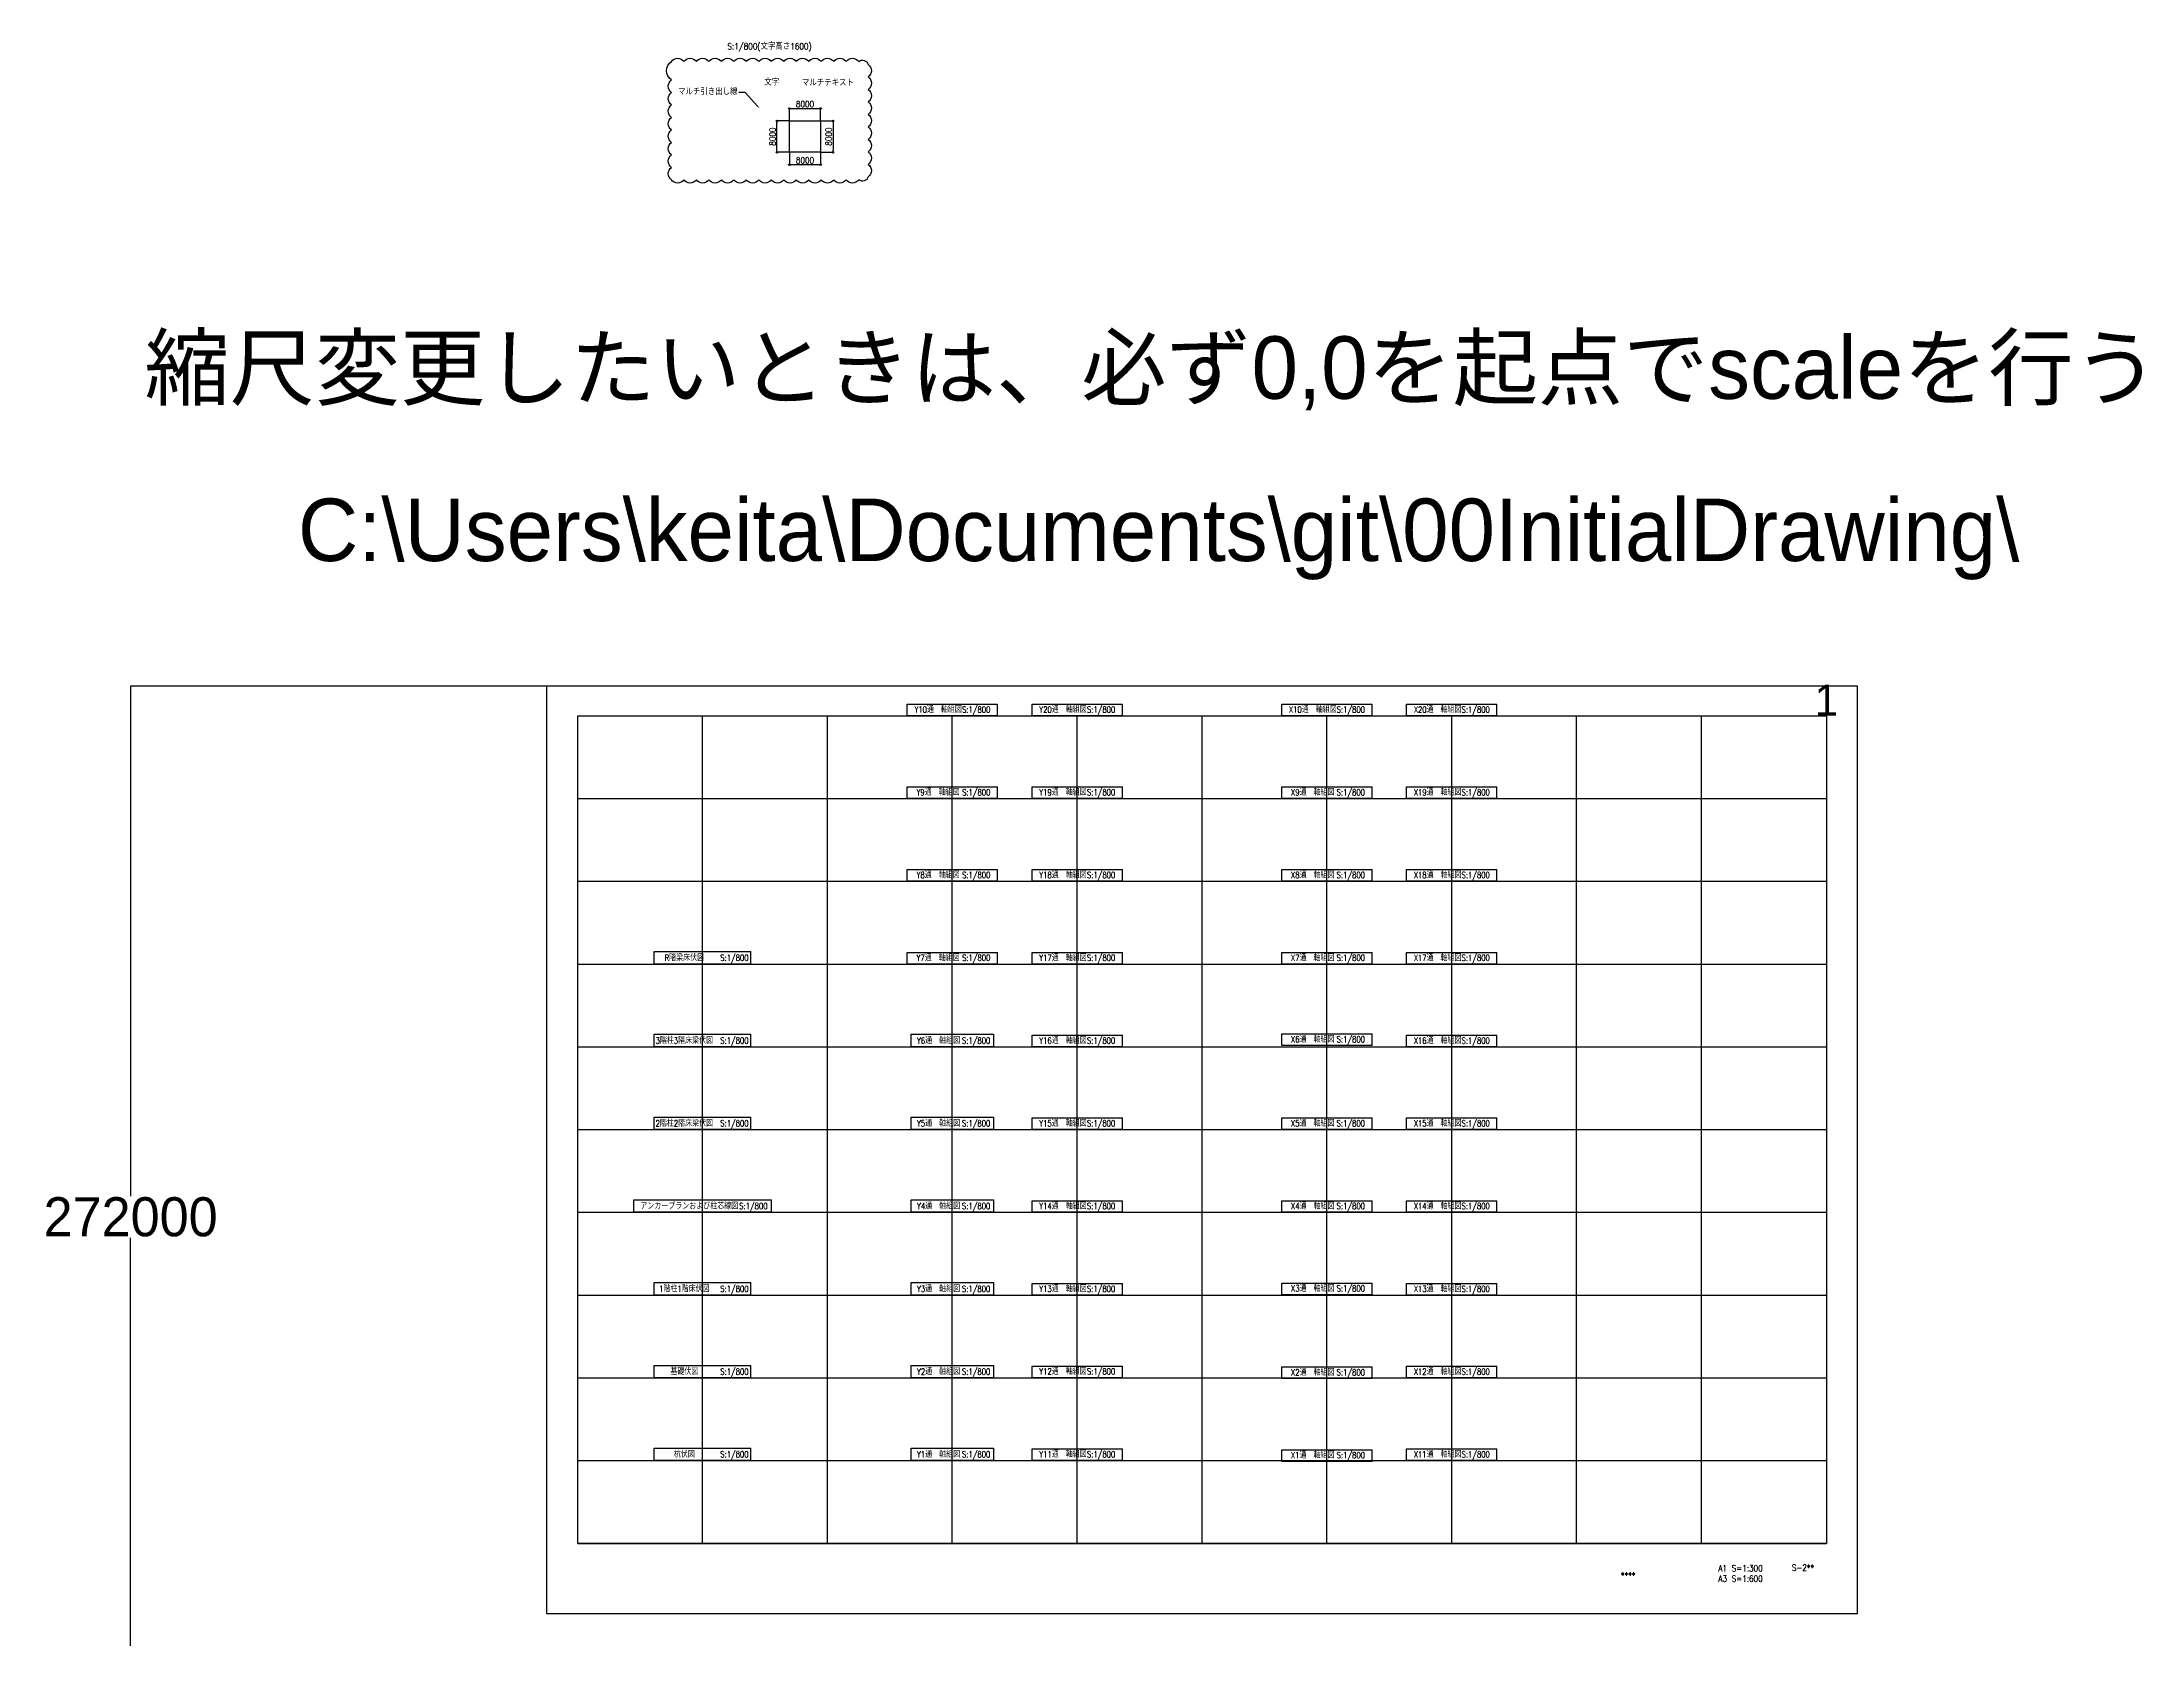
# Model space of a CAD drawing. Extents: x -129301 to 1296000, y -2685600 to 164981.
# Drawn here: x -129301 to 408890, y -244346 to 164981 of the extents above; entities that cross this region are included whole.
import ezdxf
from ezdxf import colors
from ezdxf.entities.mleader import LeaderData, LeaderLine
from ezdxf.enums import TextEntityAlignment as Align
from ezdxf.math import Vec2, Vec3

# ---------------------------------------------------------------- set-up
doc = ezdxf.new("R2010")
doc.units = 0
doc.header["$MEASUREMENT"] = 0
doc.layers.get('0').update_dxf_attribs({"color": 3, "linetype": 'CONTINUOUS'})
doc.layers.get('Defpoints').update_dxf_attribs({"color": 251, "linetype": 'CONTINUOUS'})
doc.layers.add('99_レイアウト枠', color=251, linetype='CONTINUOUS', plot=False)
doc.layers.add('99_頁番号', color=6, linetype='CONTINUOUS')
doc.layers.add('注記', color=3, linetype='CONTINUOUS')
doc.styles.add('DRACAD', font='txt', dxfattribs={"width": 0.85, "bigfont": 'extfont2'})
doc.styles.get("Standard").update_dxf_attribs({"font": 'Osaka.ttc'})
doc.dimstyles.new('MYDIM', dxfattribs={"dimtxt": 120, "dimasz": 20, "dimexe": 1.25, "dimexo": 50, "dimgap": 50, "dimtad": 1, "dimdec": 4, "dimdsep": 46, "dimtxsty": 'DRACAD', "dimblk": 'ORIGIN', "dimcen": 2.5, "dimadec": 0, "dimazin": 0, "dimtfac": 1, "dimtdec": 4, "dimtmove": 0, "dimatfit": 3, "dimfxl": 1, "dimtolj": 1, "dimtzin": 0, "dimarcsym": 0})
doc.dimstyles.get("Standard").update_dxf_attribs({"dimtxt": 0.18, "dimasz": 0.18, "dimexe": 0.18, "dimexo": 0.0625, "dimgap": 0.09, "dimtad": 0, "dimtih": 1, "dimtoh": 1, "dimdec": 4, "dimzin": 0, "dimdsep": 46, "dimtxsty": 'Standard', "dimcen": 0.09, "dimadec": 0, "dimazin": 0, "dimtfac": 1, "dimtdec": 4, "dimtofl": 0, "dimtmove": 0, "dimatfit": 3, "dimfxl": 1, "dimtolj": 1, "dimtzin": 0, "dimarcsym": 0})

# ---------------------------------------------------------------- blocks, each defined once
blk = doc.blocks.new('*D7831')
at = {"layer": '99_レイアウト枠', "color": 0, "lineweight": -2}
for p, q in [((-0.0625, 0), (-106586.48306, 0)), ((-106586.30306, -0.18), (-106586.30306, -130694.91)), ((-106586.30306, -271999.82), (-106586.30306, -141305.09)), ((-0.0625, -272000), (-106586.48306, -272000))]:
    blk.add_line(p, q, dxfattribs=at)
at = {"layer": '99_レイアウト枠', "color": 0}
for points in [[(-106586.27306, -0.18), (-106586.33306, -0.18), (-106586.30306, 0)], [(-106586.33306, -271999.82), (-106586.27306, -271999.82), (-106586.30306, -272000)]]:
    blk.add_solid(points, dxfattribs=at)
at = {"layer": 'Defpoints', "color": 0}
for p in [(0, 0), (-106586.30306, -272000), (0, -272000)]:
    blk.add_point(p, dxfattribs=at)
at = {"layer": '99_レイアウト枠', "color": 0, "insert": (-106586.30306, -136000), "char_height": 10000, "attachment_point": 5}
blk.add_mtext('\\A1;272000', dxfattribs=at)
blk = doc.blocks.new('_ORIGIN')
at = {"color": 0, "linetype": 'ByBlock', "lineweight": -2}
blk.add_line((0, 0), (-1, 0), dxfattribs=at)
blk.add_circle((0, 0), 0.5, dxfattribs=at)
blk = doc.blocks.new('*D7880')
at = {"color": 0, "lineweight": -2}
for p, q in [((62238, 144752), (59038, 144752)), ((59038, 137152), (59038, 144352)), ((62238, 136752), (59038, 136752))]:
    blk.add_line(p, q, dxfattribs=at)
at = {"layer": 'Defpoints', "color": 0}
for p in [(59038, 144752), (62238, 144752), (62238, 136752)]:
    blk.add_point(p, dxfattribs=at)
at = {"color": 0, "linetype": 'ByBlock', "lineweight": -2, "xscale": 400, "yscale": 400, "zscale": 400}
for p, rotation in [((59038, 144752), 90), ((59038, 136752), 270)]:
    blk.add_blockref('_ORIGIN', p, dxfattribs=dict(at, rotation=rotation))
at = {"color": 0, "insert": (57918, 140752), "char_height": 1600, "attachment_point": 5, "rotation": 90, "style": 'DRACAD'}
blk.add_mtext('\\A1;8000', dxfattribs=at)
blk = doc.blocks.new('*D7881')
at = {"color": 0, "lineweight": -2}
for p, q in [((62238, 136752), (62238, 133552)), ((70238, 136752), (70238, 133552)), ((69838, 133552), (62638, 133552))]:
    blk.add_line(p, q, dxfattribs=at)
at = {"layer": 'Defpoints', "color": 0}
for p in [(62238, 136752), (70238, 136752), (62238, 133552)]:
    blk.add_point(p, dxfattribs=at)
at = {"color": 0, "linetype": 'ByBlock', "lineweight": -2, "xscale": 400, "yscale": 400, "zscale": 400, "rotation": 180}
blk.add_blockref('_ORIGIN', (62238, 133552), dxfattribs=at)
at = {"color": 0, "linetype": 'ByBlock', "lineweight": -2, "xscale": 400, "yscale": 400, "zscale": 400}
blk.add_blockref('_ORIGIN', (70238, 133552), dxfattribs=at)
at = {"color": 0, "insert": (66238, 134672), "char_height": 1600, "attachment_point": 5, "style": 'DRACAD'}
blk.add_mtext('\\A1;8000', dxfattribs=at)
blk = doc.blocks.new('*D7882')
at = {"color": 0, "lineweight": -2}
for p, q in [((70238, 144752), (73438, 144752)), ((73438, 144352), (73438, 137152)), ((70238, 136752), (73438, 136752))]:
    blk.add_line(p, q, dxfattribs=at)
at = {"layer": 'Defpoints', "color": 0}
for p in [(70238, 144752), (70238, 136752), (73438, 136752)]:
    blk.add_point(p, dxfattribs=at)
at = {"color": 0, "linetype": 'ByBlock', "lineweight": -2, "xscale": 400, "yscale": 400, "zscale": 400}
for p, rotation in [((73438, 144752), 90), ((73438, 136752), 270)]:
    blk.add_blockref('_ORIGIN', p, dxfattribs=dict(at, rotation=rotation))
at = {"color": 0, "insert": (72318, 140752), "char_height": 1600, "attachment_point": 5, "rotation": 90, "style": 'DRACAD'}
blk.add_mtext('\\A1;8000', dxfattribs=at)
blk = doc.blocks.new('*D7883')
at = {"color": 0, "lineweight": -2}
for p, q in [((62238, 144752), (62238, 147952)), ((62638, 147952), (69838, 147952)), ((70238, 144752), (70238, 147952))]:
    blk.add_line(p, q, dxfattribs=at)
at = {"layer": 'Defpoints', "color": 0}
for p in [(70238, 147952), (62238, 144752), (70238, 144752)]:
    blk.add_point(p, dxfattribs=at)
at = {"color": 0, "linetype": 'ByBlock', "lineweight": -2, "xscale": 400, "yscale": 400, "zscale": 400, "rotation": 180}
blk.add_blockref('_ORIGIN', (62238, 147952), dxfattribs=at)
at = {"color": 0, "linetype": 'ByBlock', "lineweight": -2, "xscale": 400, "yscale": 400, "zscale": 400}
blk.add_blockref('_ORIGIN', (70238, 147952), dxfattribs=at)
at = {"color": 0, "insert": (66238, 149072), "char_height": 1600, "attachment_point": 5, "style": 'DRACAD'}
blk.add_mtext('\\A1;8000', dxfattribs=at)

msp = doc.modelspace()

# ---------------------------------------------------------------- hatches: boundary and pattern name
h = msp.add_hatch()
h.set_pattern_fill('ANSI31', color=256, scale=400)
edge = h.paths.add_edge_path()
edge.add_line((49564.55368, 77657.45895), (49564.55368, 84185.04667))

# ---------------------------------------------------------------- linework, layer by layer
msp.add_lwpolyline([(32000.0375, 160000, -0.5206), (35200.0375, 160000, -0.5206), (38400.0375, 160000, -0.5206), (41600.0375, 160000, -0.5206), (44800.0375, 160000, -0.5206), (48000.0375, 160000, -0.5206), (51200.0375, 160000, -0.5206), (54400.0375, 160000, -0.5206), (57600.0375, 160000, -0.5206), (60800.0375, 160000, -0.5206), (64000.0375, 160000, -0.5206), (67200.0375, 160000, -0.5206), (70400.0375, 160000, -0.5206), (73600.0375, 160000, -0.5206), (76800.0375, 160000, -0.5206), (80000.0375, 160000, -0.5206), (82437.89024, 159237.85274, -0.5206), (82437.89024, 156037.85274, -0.5206), (82437.89024, 152837.85274, -0.5206), (82437.89024, 149637.85274, -0.5206), (82437.89024, 146437.85274, -0.5206), (82437.89024, 143237.85274, -0.5206), (82437.89024, 140037.85274, -0.5206), (82437.89024, 136837.85274, -0.5206), (82437.89024, 133637.85274, -0.5206), (82437.89024, 130437.85274, -0.5206), (80006.04303, 129669.69995, -0.5206), (76806.04303, 129669.69995, -0.5206), (73606.04303, 129669.69995, -0.5206), (70406.04303, 129669.69995, -0.5206), (67206.04303, 129669.69995, -0.5206), (64006.04303, 129669.69995, -0.5206), (60806.04303, 129669.69995, -0.5206), (57606.04303, 129669.69995, -0.5206), (54406.04303, 129669.69995, -0.5206), (51206.04303, 129669.69995, -0.5206), (48006.04303, 129669.69995, -0.5206), (44806.04303, 129669.69995, -0.5206), (41606.04303, 129669.69995, -0.5206), (38406.04303, 129669.69995, -0.5206), (35206.04303, 129669.69995, -0.5206), (32006.04303, 129669.69995, -0.5206), (32000.0375, 132863.69442, -0.5206), (32000.0375, 136063.69442, -0.5206), (32000.0375, 139263.69442, -0.5206), (32000.0375, 142463.69442, -0.5206), (32000.0375, 145663.69442, -0.5206), (32000.0375, 148863.69442, -0.5206), (32000.0375, 152063.69442, -0.5206), (32000.0375, 155263.69442, -0.5206), (32000.0375, 160000, -0.5206)], format="xyb", close=True)
msp.add_lwpolyline([(62237.66067, 144752.22939), (70237.66067, 144752.22939), (70237.66067, 136752.22939), (62237.66067, 136752.22939)], close=True)
at = {"layer": '99_レイアウト枠'}
for p, q in [((8000, -219600), (8000, -7600)), ((40000, -219600), (40000, -7600)), ((72000, -219600), (72000, -7600)), ((104000, -219600), (104000, -7600)), ((136000, -219600), (136000, -7600)), ((168000, -219600), (168000, -7600)), ((199999.99992, -219600), (199999.99992, -7600)), ((231999.99992, -219600), (231999.99992, -7600)), ((263999.99992, -219600), (263999.99992, -7600)), ((295999.99992, -219600), (295999.99992, -7600)), ((8000, -28800), (327999.99985, -28800)), ((8000, -50000), (327999.99985, -50000)), ((8000, -71200), (327999.99985, -71200)), ((8000, -92400), (327999.99985, -92400)), ((8000, -113600), (327999.99985, -113600)), ((8000, -134800), (327999.99985, -134800)), ((8000, -156000), (327999.99985, -156000)), ((8000, -177200), (327999.99985, -177200)), ((8000, -198400), (327999.99985, -198400)), ((8000, -219600), (327999.99985, -219600))]:
    msp.add_line(p, q, dxfattribs=at)
for points in [[(0, -237600), (336000, -237600), (336000, 0), (0, 0)], [(8000, -7600), (327999.99985, -7600), (327999.99985, -219600), (8000, -219600)]]:
    msp.add_lwpolyline(points, close=True, dxfattribs=at)
at = {"layer": '注記', "linetype": 'Continuous'}
for p, q in [((92426.66661, -4613.33331), (115573.33327, -4613.33331)), ((92426.66661, -7599.99998), (92426.66661, -4613.33331)), ((115573.33327, -7599.99998), (115573.33327, -4613.33331)), ((124426.66667, -4613.33331), (147573.33333, -4613.33331)), ((124426.66667, -7599.99998), (124426.66667, -4613.33331)), ((147573.33333, -7599.99998), (147573.33333, -4613.33331)), ((188426.66667, -4613.33331), (211573.33333, -4613.33331)), ((188426.66667, -7599.99998), (188426.66667, -4613.33331)), ((211573.33333, -7599.99998), (211573.33333, -4613.33331)), ((220426.66667, -4613.33331), (243573.33333, -4613.33331)), ((220426.66667, -7599.99998), (220426.66667, -4613.33331)), ((243573.33333, -7599.99998), (243573.33333, -4613.33331)), ((115573.33327, -7599.99998), (92426.66661, -7599.99998)), ((147573.33333, -7599.99998), (124426.66667, -7599.99998)), ((211573.33333, -7599.99998), (188426.66667, -7599.99998)), ((243573.33333, -7599.99998), (220426.66667, -7599.99998)), ((92426.66659, -25813.33331), (115573.33326, -25813.33331)), ((92426.66659, -28799.99998), (92426.66659, -25813.33331)), ((115573.33326, -28799.99998), (115573.33326, -25813.33331)), ((124426.66667, -25813.33331), (147573.33333, -25813.33331)), ((124426.66667, -28799.99998), (124426.66667, -25813.33331)), ((147573.33333, -28799.99998), (147573.33333, -25813.33331)), ((188426.66659, -25813.33331), (211573.33326, -25813.33331)), ((188426.66659, -28799.99998), (188426.66659, -25813.33331)), ((211573.33326, -28799.99998), (211573.33326, -25813.33331)), ((220426.66667, -25813.33331), (243573.33333, -25813.33331)), ((220426.66667, -28799.99998), (220426.66667, -25813.33331)), ((243573.33333, -28799.99998), (243573.33333, -25813.33331)), ((115573.33326, -28799.99998), (92426.66659, -28799.99998)), ((147573.33333, -28799.99998), (124426.66667, -28799.99998)), ((211573.33326, -28799.99998), (188426.66659, -28799.99998)), ((243573.33333, -28799.99998), (220426.66667, -28799.99998)), ((92426.66659, -47013.33331), (115573.33326, -47013.33331)), ((92426.66659, -49999.99998), (92426.66659, -47013.33331)), ((115573.33326, -49999.99998), (115573.33326, -47013.33331)), ((124426.66667, -47013.33331), (147573.33333, -47013.33331)), ((124426.66667, -49999.99998), (124426.66667, -47013.33331)), ((147573.33333, -49999.99998), (147573.33333, -47013.33331)), ((188426.66659, -47013.33331), (211573.33326, -47013.33331)), ((188426.66659, -49999.99998), (188426.66659, -47013.33331)), ((211573.33326, -49999.99998), (211573.33326, -47013.33331)), ((220426.66667, -47013.33331), (243573.33333, -47013.33331)), ((220426.66667, -49999.99998), (220426.66667, -47013.33331)), ((243573.33333, -49999.99998), (243573.33333, -47013.33331)), ((115573.33326, -49999.99998), (92426.66659, -49999.99998)), ((147573.33333, -49999.99998), (124426.66667, -49999.99998)), ((211573.33326, -49999.99998), (188426.66659, -49999.99998)), ((243573.33333, -49999.99998), (220426.66667, -49999.99998)), ((27600, -67999.99998), (52400, -67999.99998)), ((27600, -71199.99998), (27600, -67999.99998)), ((52400, -71199.99998), (52400, -67999.99998)), ((92426.66644, -68213.33331), (115573.33311, -68213.33331)), ((92426.66644, -71199.99998), (92426.66644, -68213.33331)), ((115573.33311, -71199.99998), (115573.33311, -68213.33331)), ((124426.66667, -68213.33331), (147573.33333, -68213.33331)), ((124426.66667, -71199.99998), (124426.66667, -68213.33331)), ((147573.33333, -71199.99998), (147573.33333, -68213.33331)), ((188426.66644, -68213.33331), (211573.33311, -68213.33331)), ((188426.66644, -71199.99998), (188426.66644, -68213.33331)), ((211573.33311, -71199.99998), (211573.33311, -68213.33331)), ((220426.66667, -68213.33331), (243573.33333, -68213.33331)), ((220426.66667, -71199.99998), (220426.66667, -68213.33331)), ((243573.33333, -71199.99998), (243573.33333, -68213.33331)), ((52400, -71199.99998), (27600, -71199.99998)), ((115573.33311, -71199.99998), (92426.66644, -71199.99998)), ((147573.33333, -71199.99998), (124426.66667, -71199.99998)), ((211573.33311, -71199.99998), (188426.66644, -71199.99998)), ((243573.33333, -71199.99998), (220426.66667, -71199.99998)), ((27600, -89199.99998), (52400, -89199.99998)), ((27600, -92399.99998), (27600, -89199.99998)), ((52400, -92399.99998), (52400, -89199.99998)), ((124426.66667, -89413.33331), (147573.33333, -89413.33331)), ((124426.66667, -92399.99998), (124426.66667, -89413.33331)), ((147573.33333, -92399.99998), (147573.33333, -89413.33331)), ((188426.66644, -89107.49714), (211573.33311, -89107.49714)), ((188426.66644, -92094.16381), (188426.66644, -89107.49714)), ((211573.33311, -92094.16381), (211573.33311, -89107.49714)), ((220426.66667, -89413.33331), (243573.33333, -89413.33331)), ((220426.66667, -92399.99998), (220426.66667, -89413.33331)), ((243573.33333, -92399.99998), (243573.33333, -89413.33331)), ((52400, -92399.99998), (27600, -92399.99998)), ((147573.33333, -92399.99998), (124426.66667, -92399.99998)), ((211573.33311, -92094.16381), (188426.66644, -92094.16381)), ((243573.33333, -92399.99998), (220426.66667, -92399.99998)), ((27599.99953, -110399.99998), (52399.99953, -110399.99998)), ((27599.99953, -113599.99998), (27599.99953, -110399.99998)), ((52399.99953, -113599.99998), (52399.99953, -110399.99998)), ((124426.66667, -110613.33331), (147573.33334, -110613.33331)), ((124426.66667, -113599.99998), (124426.66667, -110613.33331)), ((147573.33334, -113599.99998), (147573.33334, -110613.33331)), ((188426.66659, -110613.33331), (211573.33326, -110613.33331)), ((188426.66659, -113599.99998), (188426.66659, -110613.33331)), ((211573.33326, -113599.99998), (211573.33326, -110613.33331)), ((220426.66667, -110613.33331), (243573.33334, -110613.33331)), ((220426.66667, -113599.99998), (220426.66667, -110613.33331)), ((243573.33334, -113599.99998), (243573.33334, -110613.33331)), ((52399.99953, -113599.99998), (27599.99953, -113599.99998)), ((147573.33334, -113599.99998), (124426.66667, -113599.99998)), ((211573.33326, -113599.99998), (188426.66659, -113599.99998)), ((243573.33334, -113599.99998), (220426.66667, -113599.99998)), ((22340.67821, -131599.99996), (57659.32179, -131599.99996)), ((22340.67821, -134799.99996), (22340.67821, -131599.99996)), ((57659.32179, -134799.99996), (57659.32179, -131599.99996)), ((124426.66667, -131813.33331), (147573.33333, -131813.33331)), ((124426.66667, -134799.99998), (124426.66667, -131813.33331)), ((147573.33333, -134799.99998), (147573.33333, -131813.33331)), ((188426.66659, -131813.33331), (211573.33326, -131813.33331)), ((188426.66659, -134799.99998), (188426.66659, -131813.33331)), ((211573.33326, -134799.99998), (211573.33326, -131813.33331)), ((220426.66667, -131813.33331), (243573.33333, -131813.33331)), ((220426.66667, -134799.99998), (220426.66667, -131813.33331)), ((243573.33333, -134799.99998), (243573.33333, -131813.33331)), ((57659.32179, -134799.99996), (22340.67821, -134799.99996)), ((147573.33333, -134799.99998), (124426.66667, -134799.99998)), ((211573.33326, -134799.99998), (188426.66659, -134799.99998)), ((243573.33333, -134799.99998), (220426.66667, -134799.99998)), ((27599.99992, -152799.99998), (52399.99992, -152799.99998)), ((27599.99992, -155999.99998), (27599.99992, -152799.99998)), ((52399.99992, -155999.99998), (27599.99992, -155999.99998)), ((52399.99992, -155999.99998), (52399.99992, -152799.99998)), ((124426.66667, -153013.33331), (147573.33333, -153013.33331)), ((124426.66667, -155999.99998), (124426.66667, -153013.33331)), ((147573.33333, -155999.99998), (124426.66667, -155999.99998)), ((147573.33333, -155999.99998), (147573.33333, -153013.33331)), ((188426.66644, -152907.49715), (211573.33311, -152907.49715)), ((188426.66644, -155894.16381), (188426.66644, -152907.49715)), ((211573.33311, -155894.16381), (188426.66644, -155894.16381)), ((211573.33311, -155894.16381), (211573.33311, -152907.49715)), ((220426.66667, -153013.33331), (243573.33333, -153013.33331)), ((220426.66667, -155999.99998), (220426.66667, -153013.33331)), ((243573.33333, -155999.99998), (220426.66667, -155999.99998)), ((243573.33333, -155999.99998), (243573.33333, -153013.33331)), ((27600, -173999.99998), (52400, -173999.99998)), ((27600, -177199.99998), (27600, -173999.99998)), ((52400, -177199.99998), (27600, -177199.99998)), ((52400, -177199.99998), (52400, -173999.99998)), ((124426.66666, -174173.91034), (147573.33333, -174173.91034)), ((124426.66666, -177160.57701), (124426.66666, -174173.91034)), ((147573.33333, -177160.57701), (124426.66666, -177160.57701)), ((147573.33333, -177160.57701), (147573.33333, -174173.91034)), ((188426.66659, -174413.33331), (211573.33326, -174413.33331)), ((188426.66659, -177399.99998), (188426.66659, -174413.33331)), ((211573.33326, -177399.99998), (188426.66659, -177399.99998)), ((211573.33326, -177399.99998), (211573.33326, -174413.33331)), ((220426.66665, -174213.33331), (243573.33332, -174213.33331)), ((220426.66665, -177199.99998), (220426.66665, -174213.33331)), ((243573.33332, -177199.99998), (220426.66665, -177199.99998)), ((243573.33332, -177199.99998), (243573.33332, -174213.33331)), ((27600, -195199.99998), (52400, -195199.99998)), ((27600, -198399.99998), (27600, -195199.99998)), ((52400, -198399.99998), (27600, -198399.99998)), ((52400, -198399.99998), (52400, -195199.99998)), ((124426.66667, -195373.91034), (147573.33333, -195373.91034)), ((124426.66667, -198360.57701), (124426.66667, -195373.91034)), ((147573.33333, -198360.57701), (124426.66667, -198360.57701)), ((147573.33333, -198360.57701), (147573.33333, -195373.91034)), ((188426.66659, -195613.33331), (211573.33326, -195613.33331)), ((188426.66659, -198599.99998), (188426.66659, -195613.33331)), ((211573.33326, -198599.99998), (188426.66659, -198599.99998)), ((211573.33326, -198599.99998), (211573.33326, -195613.33331)), ((220426.66665, -195413.33331), (243573.33332, -195413.33331)), ((220426.66665, -198399.99998), (220426.66665, -195413.33331)), ((243573.33332, -198399.99998), (220426.66665, -198399.99998)), ((243573.33332, -198399.99998), (243573.33332, -195413.33331))]:
    msp.add_line(p, q, dxfattribs=at)
at = {"layer": '注記'}
for points in [[(93466.66667, -89199.99998), (114533.33333, -89199.99998), (114533.33333, -92399.99998), (93466.66667, -92399.99998)], [(93466.66667, -110399.99998), (114533.33333, -110399.99998), (114533.33333, -113599.99998), (93466.66667, -113599.99998)], [(93466.66677, -131599.99998), (114533.33343, -131599.99998), (114533.33343, -134799.99998), (93466.66677, -134799.99998)], [(93466.66669, -152799.99998), (114533.33336, -152799.99998), (114533.33336, -155999.99998), (93466.66669, -155999.99998)], [(93466.66667, -173999.99998), (114533.33333, -173999.99998), (114533.33333, -177199.99998), (93466.66667, -177199.99998)], [(93466.66667, -195199.99998), (114533.33333, -195199.99998), (114533.33333, -198399.99998), (93466.66667, -198399.99998)]]:
    msp.add_lwpolyline(points, close=True, dxfattribs=at)

# ---------------------------------------------------------------- texts
at = {"style": 'DRACAD', "width": 0.85}
for s, p in [('S:1/800(文字高さ1600)', (57150.18705, 163876.66233)), ('文字', (57731.02497, 154669.06123))]:
    msp.add_text(s, height=1600, dxfattribs=at).set_placement(p, align=Align.MIDDLE_CENTER)
at = {"insert": (72114.32632, 154535.7279), "char_height": 1600, "attachment_point": 5, "style": 'DRACAD'}
msp.add_mtext('マルチテキスト', dxfattribs=at)
at = {"layer": '99_レイアウト枠'}
for s, height, p in [('縮尺変更したいときは、必ず0,0を起点でscaleを行う', 16000, (155060.7604, 73591.38516)), ('C:\\Users\\keita\\Documents\\git\\00InitialDrawing\\', 16000, (156867.52012, 32030.63902)), ('1', 8000, (327999.99985, -7600))]:
    msp.add_text(s, height=height, dxfattribs=at).set_placement(p, align=Align.CENTER)
at = {"layer": '99_頁番号', "char_height": 1600, "attachment_point": 5, "style": 'DRACAD'}
for s, insert in [('A1 S=1:300^JA3 S=1:600', (305999.99985, -227297.27463)), ('{S-2**}', (321999.99985, -225800)), ('{  ****  }', (275999.99985, -227800))]:
    msp.add_mtext(s, dxfattribs=dict(at, insert=insert))
at = {"layer": '注記', "linetype": 'Continuous', "style": 'DRACAD', "width": 0.8}
for s, p in [('Y10通\u3000軸組図', (100365.58968, -6805.17245)), ('S:1/800', (110124.18589, -6805.17245)), ('Y20通\u3000軸組図', (132365.58974, -6805.17245)), ('S:1/800', (142124.18596, -6805.17245)), ('X10通\u3000軸組図', (196365.58974, -6805.17245)), ('S:1/800', (206124.18596, -6805.17245)), ('X20通\u3000軸組図', (228365.58974, -6805.17245)), ('S:1/800', (238124.18596, -6805.17245)), ('Y9通\u3000軸組図', (100365.58967, -28005.17245)), ('S:1/800', (110124.18588, -28005.17245)), ('Y19通\u3000軸組図', (132365.58974, -27998.69097)), ('S:1/800', (142124.18596, -27998.69097)), ('X9通\u3000軸組図', (196365.58967, -28005.17245)), ('S:1/800', (206124.18588, -28005.17245)), ('X19通\u3000軸組図', (228365.58974, -27998.69097)), ('S:1/800', (238124.18596, -27998.69097)), ('Y8通\u3000軸組図', (100365.58967, -49205.17245)), ('S:1/800', (110124.18588, -49205.17245)), ('Y18通\u3000軸組図', (132365.58974, -49205.17245)), ('S:1/800', (142124.18596, -49205.17245)), ('X8通\u3000軸組図', (196365.58967, -49205.17245)), ('S:1/800', (206124.18588, -49205.17245)), ('X18通\u3000軸組図', (228365.58974, -49205.17245)), ('S:1/800', (238124.18596, -49205.17245)), ('R階梁床伏図', (35317.23853, -70399.99998)), ('S:1/800', (48155.13285, -70399.99998)), ('Y7通\u3000軸組図', (100365.58952, -70405.17245)), ('S:1/800', (110124.18573, -70405.17245)), ('Y17通\u3000軸組図', (132365.58974, -70405.17245)), ('S:1/800', (142124.18596, -70405.17245)), ('X7通\u3000軸組図', (196365.58952, -70405.17245)), ('S:1/800', (206124.18573, -70405.17245)), ('X17通\u3000軸組図', (228365.58974, -70405.17245)), ('S:1/800', (238124.18596, -70405.17245)), ('3階柱3階床梁伏図', (35317.23853, -91599.99998)), ('S:1/800', (48155.13285, -91599.99998)), ('Y6通\u3000軸組図', (100478.15894, -91599.99998)), ('S:1/800', (110103.42182, -91599.99998)), ('Y16通\u3000軸組図', (132365.58974, -91605.17245)), ('S:1/800', (142124.18596, -91605.17245)), ('X6通\u3000軸組図', (196365.58952, -91299.33628)), ('S:1/800', (206124.18573, -91299.33628)), ('X16通\u3000軸組図', (228365.58974, -91605.17245)), ('S:1/800', (238124.18596, -91605.17245)), ('2階柱2階床梁伏図', (35317.23806, -112799.99998)), ('S:1/800', (48155.13238, -112799.99998)), ('Y5通\u3000軸組図', (100478.15894, -112799.99998)), ('S:1/800', (110103.42182, -112799.99998)), ('Y15通\u3000軸組図', (132365.58975, -112805.17245)), ('S:1/800', (142124.18596, -112805.17245)), ('X5通\u3000軸組図', (196365.58967, -112805.17245)), ('S:1/800', (206124.18588, -112805.17245)), ('X15通\u3000軸組図', (228365.58975, -112805.17245)), ('S:1/800', (238124.18596, -112805.17245)), ('アンカープランおよび柱芯線図', (36579.29219, -133999.99996)), ('S:1/800', (53017.1865, -133999.99996)), ('Y4通\u3000軸組図', (100478.15904, -133999.99998)), ('S:1/800', (110103.42192, -133999.99998)), ('Y14通\u3000軸組図', (132365.58974, -134005.17245)), ('S:1/800', (142124.18596, -134005.17245)), ('X4通\u3000軸組図', (196365.58967, -134005.17245)), ('S:1/800', (206124.18588, -134005.17245)), ('X14通\u3000軸組図', (228365.58974, -134005.17245)), ('S:1/800', (238124.18596, -134005.17245)), ('1階柱1階床伏図', (35317.23845, -155199.99998)), ('S:1/800', (48155.13277, -155199.99998)), ('Y3通\u3000軸組図', (100478.15904, -155199.99998)), ('S:1/800', (110103.42192, -155199.99998)), ('Y13通\u3000軸組図', (132365.58974, -155205.17245)), ('S:1/800', (142124.18596, -155205.17245)), ('X3通\u3000軸組図', (196365.58952, -155099.33628)), ('S:1/800', (206124.18573, -155099.33628)), ('X13通\u3000軸組図', (228365.58974, -155205.17245)), ('S:1/800', (238124.18596, -155205.17245)), ('基礎伏図', (35317.23853, -176399.99998)), ('S:1/800', (48155.13285, -176399.99998)), ('Y2通\u3000軸組図', (100478.15894, -176399.99998)), ('S:1/800', (110103.42182, -176399.99998)), ('Y12通\u3000軸組図', (132365.58974, -176365.74948)), ('S:1/800', (142124.18595, -176365.74948)), ('X2通\u3000軸組図', (196365.58967, -176605.17245)), ('S:1/800', (206124.18588, -176605.17245)), ('X12通\u3000軸組図', (228365.58973, -176405.17245)), ('S:1/800', (238124.18594, -176405.17245)), ('杭伏図', (35317.23853, -197599.99998)), ('S:1/800', (48155.13285, -197599.99998)), ('Y1通\u3000軸組図', (100478.15894, -197603.62315)), ('S:1/800', (110103.42182, -197603.62315)), ('Y11通\u3000軸組図', (132365.58974, -197565.74948)), ('S:1/800', (142124.18596, -197565.74948)), ('X1通\u3000軸組図', (196365.58967, -197805.17245)), ('S:1/800', (206124.18588, -197805.17245)), ('X11通\u3000軸組図', (228365.58973, -197605.17245)), ('S:1/800', (238124.18594, -197605.17245))]:
    msp.add_text(s, height=1600, dxfattribs=at).set_placement(p, align=Align.CENTER)

# ---------------------------------------------------------------- dimensions: what is measured, and where the dimension line sits
for base, p1, p2, angle, picture, middle in [((70237.66067, 147952.22939), (62237.66067, 144752.22939), (70237.66067, 144752.22939), 180, '*D7883', (66237.66067, 149072.22939)), ((59037.66067, 144752.22939), (62237.66067, 136752.22939), (62237.66067, 144752.22939), 270, '*D7880', (57917.66067, 140752.22939)), ((73437.66067, 136752.22939), (70237.66067, 144752.22939), (70237.66067, 136752.22939), 90, '*D7882', (72317.66067, 140752.22939))]:
    dim = msp.add_linear_dim(base=base, p1=p1, p2=p2, angle=angle, dimstyle='MYDIM', override={"dimtxt": 1600, "dimasz": 400, "dimexe": 0, "dimexo": 0, "dimgap": 320, "dimtad": 1, "dimjust": 0, "dimtmove": 0})
    dim.commit()
    dim.dimension.update_dxf_attribs({"geometry": picture, "text_midpoint": middle})
dim = msp.add_linear_dim(base=(62237.66067, 133552.22939), p1=(70237.66067, 136752.22939), p2=(62237.66067, 136752.22939), dimstyle='MYDIM', override={"dimtxt": 1600, "dimasz": 400, "dimexe": 0, "dimexo": 0, "dimgap": 320, "dimtad": 1, "dimjust": 0, "dimtmove": 0})
dim.commit()
dim.dimension.update_dxf_attribs({"geometry": '*D7881', "text_midpoint": (66237.66067, 134672.22939)})
at = {"layer": '99_レイアウト枠'}
dim = msp.add_linear_dim(base=(-106586.30306, -272000), p1=(0, 0), p2=(0, -272000), angle=90, dimstyle='Standard', override={"dimtxt": 10000, "dimdec": 0}, dxfattribs=at)
dim.commit()
dim.dimension.update_dxf_attribs({"geometry": '*D7831', "text_midpoint": (-106586.30306, -136000)})

# ---------------------------------------------------------------- leaders
ml = msp.add_multileader_mtext('Standard')
ml.set_content('マルチ引き出し線', style='DRACAD')
ml.set_leader_properties()
ml.build(insert=Vec2(0, 0))
ml.multileader.update_dxf_attribs({"dogleg_length": 1600, "arrow_head_size": 800})
ctx = ml.context
ctx.base_point, ctx.char_height, ctx.arrow_head_size, ctx.landing_gap_size, ctx.plane_origin = Vec3(36072.31266, 152089.37492), 1600, 800, 320, Vec3(-6607027.02737, 11968647.69762)
ctx.text_align_type = 2
notes = []
notes.append((ctx, [(0, (1, 1, 0), (50869.64599, 152089.37492), (-1, 0), 1600, [(0, [(54614.85882, 147991.20011)], 0, [])])]))
ctx.mtext.insert, ctx.mtext.alignment = Vec3(48949.64599, 153049.37492), 3
for ctx, leaders in notes:
    for number, flags, end, landing, length, lines in leaders:
        leader = LeaderData()
        leader.index, (leader.has_last_leader_line, leader.has_dogleg_vector, leader.attachment_direction) = number, flags
        leader.last_leader_point, leader.dogleg_vector, leader.dogleg_length = Vec3(end), Vec3(landing), length
        for number, points, colour, breaks in lines:
            line = LeaderLine()
            line.index, line.vertices, line.color, line.breaks = number, Vec3.list(points), colors.encode_raw_color(colour), breaks
            leader.lines.append(line)
        ctx.leaders.append(leader)

doc.saveas('drawing.dxf')
